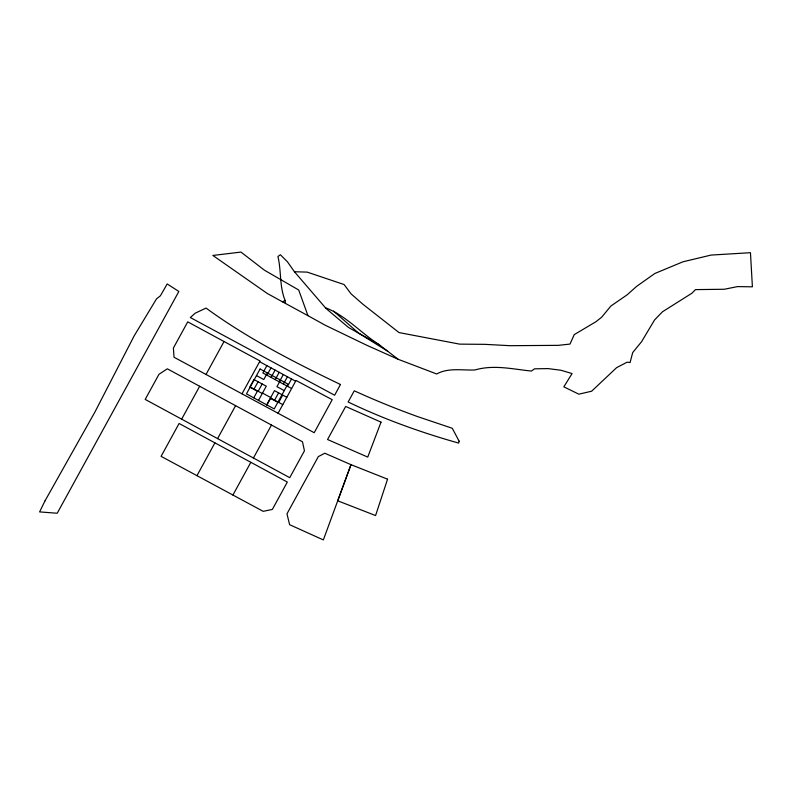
<?xml version="1.0" encoding="UTF-8"?>
<svg xmlns="http://www.w3.org/2000/svg" width="792" height="792" viewBox="0 0 792 792"><rect width="100%" height="100%" fill="white"/><g stroke="black" fill="none" stroke-linecap="round" stroke-linejoin="round"><path stroke-width="1.19" d="M206.019 374.458L224.037 341.52L260.004 360.964L242.005 393.832L174.022 357.242L173.399 348.025L187.734 321.859L224.037 341.52M181.655 419.156L199.663 386.278L302.485 441.788L304.445 450.826L289.733 477.675L145.193 399.416L158.974 374.299L167.31 368.815L199.663 386.278M196.96 475.665L263.172 511.335L272.349 509.434L287.328 482.061L179.101 423.472L161.093 456.34L196.96 475.665L214.919 442.867M217.572 438.6L235.59 405.682M254.054 389.06L258.063 381.744M266.884 365.647L262.875 372.963L291.624 388.516M253.767 397.841L257.37 391.258L250.054 387.298M267.389 372.963L263.786 379.546L256.469 375.586M258.162 391.288L262.172 383.971M266.983 375.19L270.993 367.864M258.489 400.396L266.28 386.189L253.955 379.526L249.945 386.842L262.271 393.505M271.092 377.408L275.101 370.092M275.19 379.625L279.2 372.309M266.706 404.841L274.487 390.634L286.813 397.297M279.299 381.853L283.308 374.537M266.904 404.95L270.517 398.366L277.834 402.326M280.536 380.081L276.933 386.654L284.249 390.614M274.586 400.178L278.596 392.852M283.407 384.07L287.417 376.754M278.695 402.395L282.704 395.079M287.516 386.298L291.525 378.982M232.907 495.04L250.836 462.31M253.42 458.023L271.478 425.057M278.071 413.246L296.03 380.467L332.204 399.683L314.206 432.719L242.005 393.832M398.148 359.281L366.617 345.183L325.284 325.264L307.959 315.671L298.703 290.001L264.399 270.171L240.956 252.084L212.86 255.45L267.33 293.515L282.487 301.831L285.1 300.425C279.328 286.457 281.437 271.003 277.933 256.519L280.388 254.757L287.456 261.825L294.426 271.735L326.116 308.563L348.45 327.433L379.348 344.787L398.148 359.281L436.729 373.992C447.985 367.518 462.38 370.478 474.923 369.973C493.693 364.498 512.464 369.102 531.353 371.052L534.58 368.825L548.024 368.597L561.003 370.26L572.081 373.557L563.825 386.833L578.823 394.178L591.614 391.218L616.671 367.607L627.145 362.182L630.086 362.538L632.699 352.569L641.609 341.649L654.538 319.988L662.488 311.761L691.911 293.228L695.465 289.615L724.333 289.258L737.56 286.595L752.4 286.823L750.46 252.697L711.077 255.073L682.932 261.805L654.816 273.497L636.491 286.476L627.234 294.753L610.86 306.049L601.692 317.186L595.832 321.79L574.249 334.61L569.992 344.084L558.221 345.352L509.969 345.688L484.803 344.342L459.687 344.134L399 332.571L362.855 304.197L351.084 293.872L344.084 284.536L307.217 272.121L294.426 271.735M325.492 307.751C346.005 315.602 360.944 333.115 379.348 344.787M259.608 361.697L295.634 381.2M262.498 393.079L270.715 397.525M270.478 397.95L282.803 404.613M282.487 301.831L307.959 315.671M387.654 351.183L358.568 333.115L333.551 311.078M285.1 300.425L285.536 303.494M459.122 441.174L458.657 443.084C420.78 432.412 383.615 419.057 348.133 401.99L354.262 390.832L365.251 395.713A736.293 657.786 27.2 0 0 418.077 416.77L452.262 428.264L459.122 441.174M387.555 479.17L375.576 515.562L337.719 500.792L350.985 464.676L324.809 453.232L318.325 456.598L286.981 513.81L289.605 524.69L323.344 539.916L350.985 464.676L387.555 479.17M381.031 422.146L367.736 457.093L327.542 439.51L345.678 406.445L381.031 422.146M44.867 501.108L39.6 511.909L57.222 513.236L178.853 291.466L167.191 283.942L160.41 295.782L156.529 298.841L134.175 335.858L94.911 412.058L44.867 501.108M340.481 384.496L334.64 395.228L190.337 317.543L195.169 313.206L206.039 308.078C247.807 338.57 293.99 362.152 340.481 384.496M260.073 369.013L246.451 393.881L274.23 408.91L287.852 384.031L260.073 369.013"/></g></svg>
